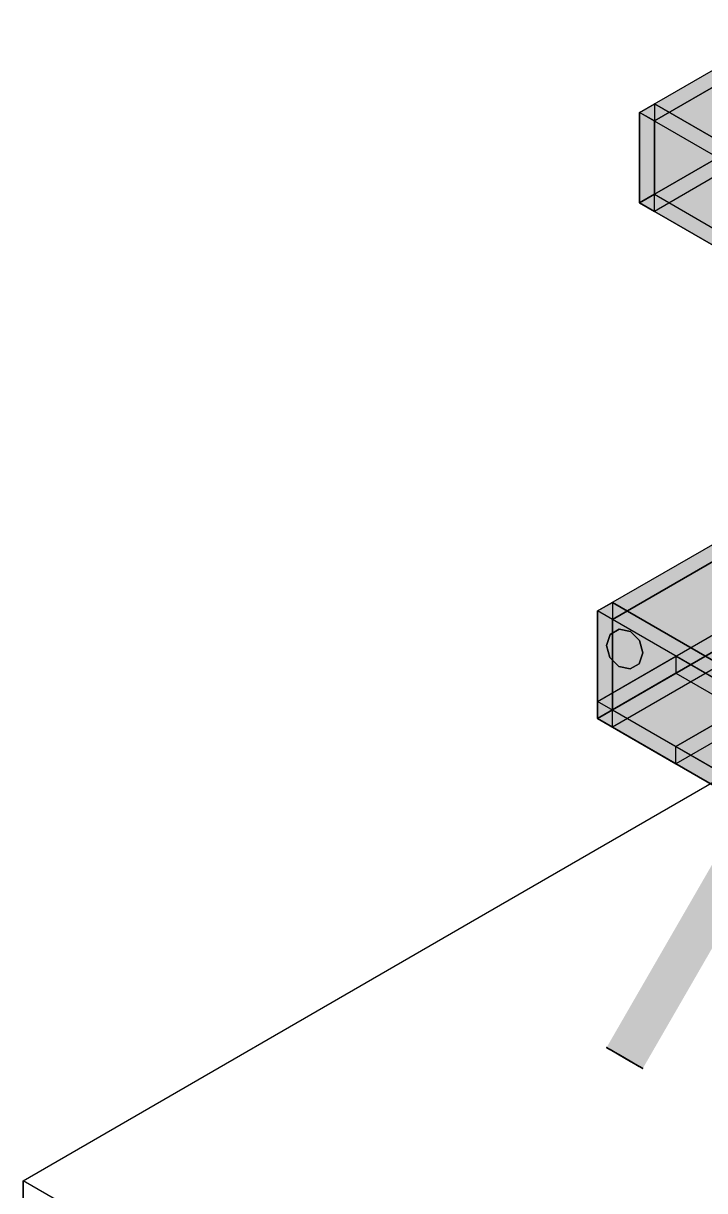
# Model space of a CAD drawing. Header units: metres. Extents: x 0 to 10.2, y 0 to 3.
# Drawn here: x 7.8353 to 8.0268, y 1.2722 to 1.6 of the extents above; entities that cross this region are included whole.
import ezdxf

# ---------------------------------------------------------------- set-up
doc = ezdxf.new("R2010")
doc.units = ezdxf.units.M
doc.header["$LTSCALE"] = 0.25
doc.layers.add('ISO-ARISTAS', color=8, linetype='CONTINUOUS')
doc.layers.add('ISO-CONCRETO-SUP', color=254, linetype='CONTINUOUS', true_color=0xe8e8e8)

msp = doc.modelspace()

# ---------------------------------------------------------------- linework, layer by layer
at = {"layer": 'ISO-ARISTAS', "color": 250}
for p, q in [((8.00849, 1.575), (8.05179, 1.6)), ((8.00849, 1.575), (8.05179, 1.6)), ((8.01265, 1.5726), (8.05595, 1.5976)), ((8.05595, 1.5976), (8.01265, 1.5726)), ((8.00849, 1.575), (8.01265, 1.5774)), ((8.00849, 1.575), (8.01265, 1.5774)), ((8.01265, 1.5774), (8.01265, 1.552)), ((8.05595, 1.5524), (8.01265, 1.5774)), ((8.01265, 1.5774), (8.01265, 1.552)), ((8.01265, 1.5774), (8.05595, 1.5524)), ((8.00849, 1.5496), (8.00849, 1.575)), ((8.01265, 1.5726), (8.00849, 1.575)), ((8.00849, 1.5496), (8.00849, 1.575)), ((8.01265, 1.5726), (8.00849, 1.575)), ((8.00849, 1.575), (8.00849, 1.5496)), ((8.05179, 1.55), (8.00849, 1.575)), ((8.00849, 1.575), (8.00849, 1.5496)), ((8.05179, 1.55), (8.00849, 1.575)), ((8.00849, 1.5496), (8.05179, 1.5746)), ((8.05179, 1.5746), (8.00849, 1.5496)), ((8.01265, 1.5472), (8.01265, 1.5726)), ((8.01265, 1.5472), (8.01265, 1.5726)), ((8.05595, 1.5722), (8.01265, 1.5472)), ((8.05595, 1.5722), (8.01265, 1.5472)), ((8.01265, 1.552), (8.00849, 1.5496)), ((8.00849, 1.5496), (8.01265, 1.552)), ((8.01265, 1.552), (8.05595, 1.527)), ((8.01265, 1.552), (8.05595, 1.527)), ((8.01265, 1.5472), (8.00849, 1.5496)), ((8.00849, 1.5496), (8.01265, 1.5472)), ((8.05179, 1.5246), (8.00849, 1.5496)), ((8.00849, 1.5496), (8.05179, 1.5246)), ((7.99672, 1.435), (8.03476, 1.45697)), ((7.99672, 1.435), (8.03476, 1.45697)), ((8.00087, 1.4326), (8.03892, 1.45457)), ((8.03892, 1.45457), (8.00087, 1.4326)), ((7.99672, 1.435), (8.00087, 1.4374)), ((7.99672, 1.435), (8.00087, 1.4374)), ((8.00087, 1.4374), (8.00087, 1.4072)), ((8.03892, 1.41543), (8.00087, 1.4374)), ((8.00087, 1.4374), (8.00087, 1.4072)), ((8.00087, 1.4374), (8.03892, 1.41543)), ((7.99672, 1.4048), (7.99672, 1.435)), ((8.00087, 1.4326), (7.99672, 1.435)), ((7.99672, 1.4048), (7.99672, 1.435)), ((8.00087, 1.4326), (7.99672, 1.435)), ((7.99672, 1.435), (7.99672, 1.4048)), ((8.03476, 1.41303), (7.99672, 1.435)), ((7.99672, 1.435), (7.99672, 1.4048)), ((8.03476, 1.41303), (7.99672, 1.435)), ((8.00087, 1.4024), (8.00087, 1.4326)), ((8.00087, 1.4024), (8.00087, 1.4326)), ((7.99672, 1.4096), (8.03476, 1.43157)), ((7.99672, 1.4096), (8.03476, 1.43157)), ((8.0028, 1.42987), (8.00023, 1.42838)), ((8.00023, 1.42838), (8.0028, 1.42987)), ((8.00594, 1.42922), (8.0028, 1.42987)), ((8.0028, 1.42987), (8.00594, 1.42922)), ((8.00847, 1.42668), (8.00594, 1.42922)), ((8.00594, 1.42922), (8.00847, 1.42668)), ((8.03476, 1.42677), (7.99672, 1.4048)), ((7.99672, 1.4048), (8.03476, 1.42677)), ((7.99672, 1.4048), (8.03476, 1.42677)), ((8.03476, 1.42677), (7.99672, 1.4048)), ((8.00023, 1.42838), (7.99922, 1.42533)), ((7.99922, 1.42533), (8.00023, 1.42838)), ((8.0094, 1.42323), (8.00847, 1.42668)), ((8.00847, 1.42668), (8.0094, 1.42323)), ((7.96519, 1.35), (8.0951, 1.425)), ((7.96519, 1.35), (8.0951, 1.425)), ((7.99922, 1.42533), (8.00015, 1.42188)), ((8.00015, 1.42188), (7.99922, 1.42533)), ((8.03892, 1.42437), (8.00087, 1.4024)), ((8.03892, 1.42437), (8.00087, 1.4024)), ((8.00839, 1.42018), (8.0094, 1.42323)), ((8.0094, 1.42323), (8.00839, 1.42018)), ((7.99672, 1.4096), (8.01871, 1.4223)), ((7.99672, 1.4096), (8.01871, 1.4223)), ((8.00015, 1.42188), (8.00267, 1.41935)), ((8.00267, 1.41935), (8.00015, 1.42188)), ((8.00582, 1.4187), (8.00839, 1.42018)), ((8.00839, 1.42018), (8.00582, 1.4187)), ((8.01871, 1.4223), (8.01871, 1.4175)), ((8.05676, 1.40033), (8.01871, 1.4223)), ((8.01871, 1.4223), (8.01871, 1.4175)), ((8.01871, 1.4223), (8.05676, 1.40033)), ((8.01871, 1.4175), (7.99672, 1.4048)), ((7.99672, 1.4048), (8.01871, 1.4175)), ((8.00267, 1.41935), (8.00582, 1.4187)), ((8.00582, 1.4187), (8.00267, 1.41935)), ((8.05676, 1.41887), (8.01871, 1.3969)), ((8.01871, 1.3969), (8.05676, 1.41887)), ((8.01871, 1.4175), (8.05676, 1.39553)), ((8.01871, 1.4175), (8.05676, 1.39553)), ((8.05676, 1.41407), (8.01871, 1.3921)), ((8.05676, 1.41407), (8.01871, 1.3921)), ((7.99672, 1.4048), (7.99672, 1.4096)), ((7.99672, 1.4048), (7.99672, 1.4096)), ((8.01871, 1.3969), (7.99672, 1.4096)), ((8.03476, 1.38763), (7.99672, 1.4096)), ((8.01871, 1.3969), (7.99672, 1.4096)), ((7.99672, 1.4096), (7.99672, 1.4048)), ((8.03476, 1.38763), (7.99672, 1.4096)), ((7.99672, 1.4096), (7.99672, 1.4048)), ((8.00087, 1.4072), (7.99672, 1.4048)), ((7.99672, 1.4048), (8.00087, 1.4072)), ((8.00087, 1.4072), (8.03892, 1.38523)), ((8.00087, 1.4072), (8.03892, 1.38523)), ((8.00087, 1.4024), (7.99672, 1.4048)), ((8.01871, 1.3921), (7.99672, 1.4048)), ((8.03476, 1.38283), (7.99672, 1.4048)), ((7.99672, 1.4048), (8.01871, 1.3921)), ((7.99672, 1.4048), (8.00087, 1.4024)), ((8.03476, 1.38283), (7.99672, 1.4048)), ((7.99672, 1.4048), (8.03476, 1.38283)), ((7.99672, 1.4048), (8.03476, 1.38283)), ((8.01871, 1.3921), (8.01871, 1.3969)), ((8.01871, 1.3921), (8.01871, 1.3969)), ((7.83529, 1.275), (7.96519, 1.35)), ((7.83529, 1.275), (7.96519, 1.35)), ((7.99922, 1.31239), (8.00015, 1.31185)), ((8.00015, 1.31185), (7.99922, 1.31239)), ((7.99922, 1.31239), (8.00023, 1.31181)), ((8.00023, 1.31181), (7.99922, 1.31239)), ((8.00015, 1.31185), (8.00267, 1.31039)), ((8.00267, 1.31039), (8.00015, 1.31185)), ((8.00023, 1.31181), (8.0028, 1.31032)), ((8.0028, 1.31032), (8.00023, 1.31181)), ((8.00267, 1.31039), (8.00582, 1.30858)), ((8.00582, 1.30858), (8.00267, 1.31039)), ((8.0028, 1.31032), (8.00594, 1.30851)), ((8.00594, 1.30851), (8.0028, 1.31032)), ((8.00582, 1.30858), (8.00839, 1.30709)), ((8.00839, 1.30709), (8.00582, 1.30858)), ((8.00594, 1.30851), (8.00847, 1.30705)), ((8.00847, 1.30705), (8.00594, 1.30851)), ((8.00839, 1.30709), (8.0094, 1.30651)), ((8.0094, 1.30651), (8.00839, 1.30709)), ((8.00847, 1.30705), (8.0094, 1.30651)), ((8.0094, 1.30651), (8.00847, 1.30705)), ((7.83529, 1.175), (7.83529, 1.275)), ((7.96519, 1.2), (7.83529, 1.275)), ((7.96519, 1.2), (7.83529, 1.275)), ((7.83529, 1.275), (7.83529, 1.175))]:
    msp.add_line(p, q, dxfattribs=at)
at = {"layer": 'ISO-CONCRETO-SUP', "true_color": 0x3d414b}
for points in [[(8.05179, 1.5746), (8.00849, 1.5496), (8.05179, 1.6), (8.00849, 1.575)], [(8.05595, 1.5722), (8.01265, 1.5472), (8.05595, 1.5976), (8.01265, 1.5726)], [(8.01265, 1.552), (8.00849, 1.5496), (8.01265, 1.5774), (8.00849, 1.575)]]:
    msp.add_solid(points, dxfattribs=at)
at = {"layer": 'ISO-CONCRETO-SUP', "true_color": 0x4b505d}
for points in [[(8.05179, 1.6), (8.05595, 1.5976), (8.00849, 1.575), (8.01265, 1.5726)], [(8.01265, 1.5774), (8.05595, 1.5524), (8.00849, 1.575), (8.05179, 1.55)], [(8.05179, 1.5746), (8.05595, 1.5722), (8.00849, 1.5496), (8.01265, 1.5472)], [(8.01265, 1.552), (8.05595, 1.527), (8.00849, 1.5496), (8.05179, 1.5246)]]:
    msp.add_solid(points, dxfattribs=at)
at = {"layer": 'ISO-CONCRETO-SUP', "true_color": 0x444854}
for points in [[(8.01265, 1.552), (8.05595, 1.527), (8.01265, 1.5774), (8.05595, 1.5524)], [(8.00849, 1.5496), (8.01265, 1.5472), (8.00849, 1.575), (8.01265, 1.5726)], [(8.00849, 1.5496), (8.05179, 1.5246), (8.00849, 1.575), (8.05179, 1.55)]]:
    msp.add_solid(points, dxfattribs=at)
at = {"layer": 'ISO-CONCRETO-SUP', "true_color": 0x657184}
for points in [[(8.03476, 1.42677), (7.99672, 1.4048), (8.03476, 1.45697), (7.99672, 1.435)], [(8.03892, 1.42437), (8.00087, 1.4024), (8.03892, 1.45457), (8.00087, 1.4326)], [(8.00087, 1.4072), (7.99672, 1.4048), (8.00087, 1.4374), (7.99672, 1.435)], [(8.03476, 1.42677), (7.99672, 1.4048), (8.03476, 1.43157), (7.99672, 1.4096)], [(8.01871, 1.4175), (7.99672, 1.4048), (8.01871, 1.4223), (7.99672, 1.4096)], [(8.05676, 1.41407), (8.01871, 1.3921), (8.05676, 1.41887), (8.01871, 1.3969)]]:
    msp.add_solid(points, dxfattribs=at)
at = {"layer": 'ISO-CONCRETO-SUP', "true_color": 0x7d8ca3}
for points in [[(8.03476, 1.45697), (8.03892, 1.45457), (7.99672, 1.435), (8.00087, 1.4326)], [(8.00087, 1.4374), (8.03892, 1.41543), (7.99672, 1.435), (8.03476, 1.41303)], [(8.03476, 1.43157), (8.05676, 1.41887), (7.99672, 1.4096), (8.01871, 1.3969)], [(8.03476, 1.42677), (8.03892, 1.42437), (7.99672, 1.4048), (8.00087, 1.4024)], [(8.03476, 1.42677), (8.05676, 1.41407), (7.99672, 1.4048), (8.01871, 1.3921)], [(8.01871, 1.4223), (8.05676, 1.40033), (7.99672, 1.4096), (8.03476, 1.38763)], [(8.01871, 1.4175), (8.05676, 1.39553), (7.99672, 1.4048), (8.03476, 1.38283)], [(8.00087, 1.4072), (8.03892, 1.38523), (7.99672, 1.4048), (8.03476, 1.38283)]]:
    msp.add_solid(points, dxfattribs=at)
at = {"layer": 'ISO-CONCRETO-SUP', "true_color": 0x616266}
msp.add_solid([(8.04873, 1.45638), (8.04616, 1.4549), (8.0028, 1.42987), (8.00023, 1.42838)], dxfattribs=at)
at = {"layer": 'ISO-CONCRETO-SUP', "true_color": 0x67686c}
for points in [[(8.05187, 1.45573), (8.04873, 1.45638), (8.00594, 1.42922), (8.0028, 1.42987)], [(8.0486, 1.44587), (8.05175, 1.44522), (8.00267, 1.41935), (8.00582, 1.4187)]]:
    msp.add_solid(points, dxfattribs=at)
at = {"layer": 'ISO-CONCRETO-SUP', "true_color": 0x7f8186}
for points in [[(8.05439, 1.4532), (8.05187, 1.45573), (8.00847, 1.42668), (8.00594, 1.42922)], [(8.04608, 1.4484), (8.0486, 1.44587), (8.00015, 1.42188), (8.00267, 1.41935)]]:
    msp.add_solid(points, dxfattribs=at)
at = {"layer": 'ISO-CONCRETO-SUP', "true_color": 0x888a8f}
for points in [[(8.04616, 1.4549), (8.04515, 1.45185), (8.00023, 1.42838), (7.99922, 1.42533)], [(8.05432, 1.4467), (8.05533, 1.44975), (8.00839, 1.42018), (8.0094, 1.42323)]]:
    msp.add_solid(points, dxfattribs=at)
at = {"layer": 'ISO-CONCRETO-SUP', "true_color": 0x8c8e93}
for points in [[(8.05533, 1.44975), (8.05439, 1.4532), (8.0094, 1.42323), (8.00847, 1.42668)], [(8.04515, 1.45185), (8.04608, 1.4484), (7.99922, 1.42533), (8.00015, 1.42188)]]:
    msp.add_solid(points, dxfattribs=at)
at = {"layer": 'ISO-CONCRETO-SUP', "true_color": 0x75777b}
msp.add_solid([(8.05175, 1.44522), (8.05432, 1.4467), (8.00582, 1.4187), (8.00839, 1.42018)], dxfattribs=at)
at = {"layer": 'ISO-CONCRETO-SUP', "true_color": 0x717e93}
for points in [[(8.00087, 1.4072), (8.03892, 1.38523), (8.00087, 1.4374), (8.03892, 1.41543)], [(7.99672, 1.4048), (8.00087, 1.4024), (7.99672, 1.435), (8.00087, 1.4326)], [(7.99672, 1.4048), (8.03476, 1.38283), (7.99672, 1.435), (8.03476, 1.41303)], [(8.01871, 1.4175), (8.05676, 1.39553), (8.01871, 1.4223), (8.05676, 1.40033)], [(7.99672, 1.4048), (8.01871, 1.3921), (7.99672, 1.4096), (8.01871, 1.3969)], [(7.99672, 1.4048), (8.03476, 1.38283), (7.99672, 1.4096), (8.03476, 1.38763)]]:
    msp.add_solid(points, dxfattribs=at)
at = {"layer": 'ISO-CONCRETO-SUP', "true_color": 0x989aa0}
for points in [[(8.00431, 1.42428), (8.0028, 1.42987), (8.00023, 1.42838)], [(8.00431, 1.42428), (8.00594, 1.42922), (8.0028, 1.42987)], [(8.00431, 1.42428), (8.00847, 1.42668), (8.00594, 1.42922)], [(8.00431, 1.42428), (8.00023, 1.42838), (7.99922, 1.42533)], [(8.00431, 1.42428), (8.0094, 1.42323), (8.00847, 1.42668)], [(8.00431, 1.42428), (7.99922, 1.42533), (8.00015, 1.42188)], [(8.00431, 1.42428), (8.00015, 1.42188), (8.00267, 1.41935)], [(8.00431, 1.42428), (8.00267, 1.41935), (8.00582, 1.4187)], [(8.00431, 1.42428), (8.00839, 1.42018), (8.0094, 1.42323)], [(8.00431, 1.42428), (8.00582, 1.4187), (8.00839, 1.42018)]]:
    msp.add_solid(points, dxfattribs=at)
at = {"layer": 'ISO-CONCRETO-SUP', "true_color": 0x646569}
for points in [[(8.04608, 1.3914), (8.04515, 1.39194), (8.00015, 1.31185), (7.99922, 1.31239)], [(8.05439, 1.3866), (8.05533, 1.38606), (8.00847, 1.30705), (8.0094, 1.30651)]]:
    msp.add_solid(points, dxfattribs=at)
at = {"layer": 'ISO-CONCRETO-SUP', "true_color": 0x87898e}
for points in [[(8.04515, 1.39194), (8.04616, 1.39136), (7.99922, 1.31239), (8.00023, 1.31181)], [(8.05533, 1.38606), (8.05432, 1.38664), (8.0094, 1.30651), (8.00839, 1.30709)]]:
    msp.add_solid(points, dxfattribs=at)
at = {"layer": 'ISO-CONCRETO-SUP', "true_color": 0x8d8e93}
for points in [[(8.0486, 1.38994), (8.04608, 1.3914), (8.00267, 1.31039), (8.00015, 1.31185)], [(8.05187, 1.38806), (8.05439, 1.3866), (8.00594, 1.30851), (8.00847, 1.30705)]]:
    msp.add_solid(points, dxfattribs=at)
at = {"layer": 'ISO-CONCRETO-SUP', "true_color": 0xa2a4aa}
for points in [[(8.04616, 1.39136), (8.04873, 1.38987), (8.00023, 1.31181), (8.0028, 1.31032)], [(8.05432, 1.38664), (8.05175, 1.38813), (8.00839, 1.30709), (8.00582, 1.30858)]]:
    msp.add_solid(points, dxfattribs=at)
at = {"layer": 'ISO-CONCRETO-SUP', "true_color": 0xa4a6ac}
for points in [[(8.05175, 1.38813), (8.0486, 1.38994), (8.00582, 1.30858), (8.00267, 1.31039)], [(8.04873, 1.38987), (8.05187, 1.38806), (8.0028, 1.31032), (8.00594, 1.30851)]]:
    msp.add_solid(points, dxfattribs=at)
at = {"layer": 'ISO-CONCRETO-SUP', "true_color": 0x6b6d71}
for points in [[(8.00431, 1.30945), (8.00015, 1.31185), (7.99922, 1.31239)], [(8.00431, 1.30945), (7.99922, 1.31239), (8.00023, 1.31181)], [(8.00431, 1.30945), (8.00267, 1.31039), (8.00015, 1.31185)], [(8.00431, 1.30945), (8.00023, 1.31181), (8.0028, 1.31032)], [(8.00431, 1.30945), (8.00582, 1.30858), (8.00267, 1.31039)], [(8.00431, 1.30945), (8.0028, 1.31032), (8.00594, 1.30851)], [(8.00431, 1.30945), (8.00839, 1.30709), (8.00582, 1.30858)], [(8.00431, 1.30945), (8.0094, 1.30651), (8.00839, 1.30709)], [(8.00431, 1.30945), (8.00847, 1.30705), (8.0094, 1.30651)], [(8.00431, 1.30945), (8.00594, 1.30851), (8.00847, 1.30705)]]:
    msp.add_solid(points, dxfattribs=at)

doc.saveas('drawing.dxf')
